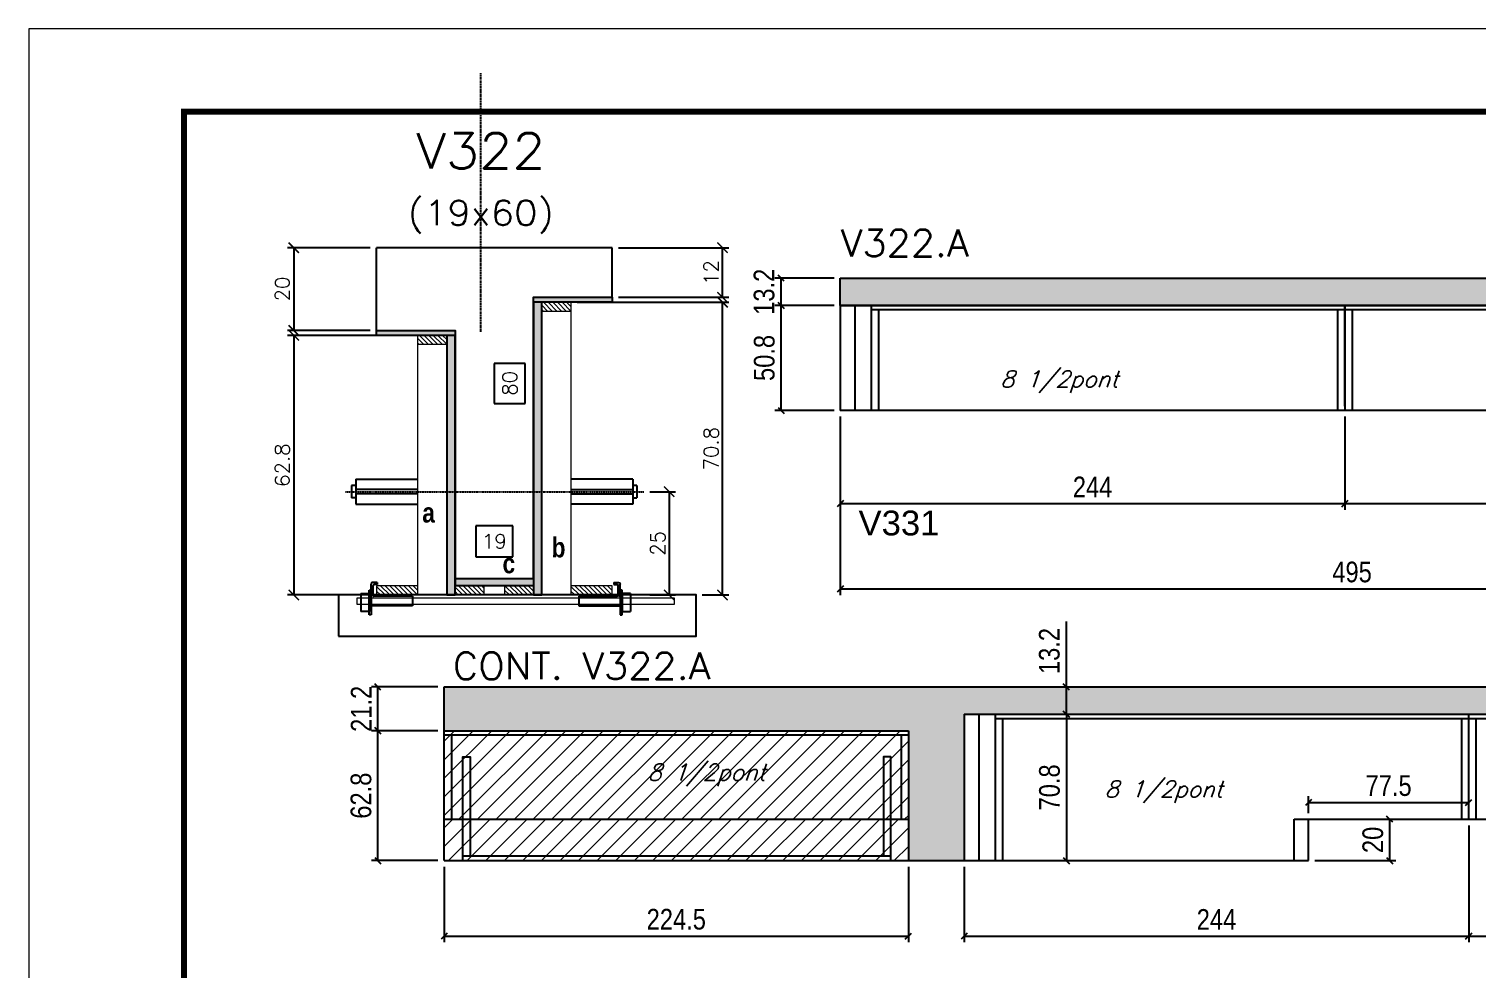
# Model space of a CAD drawing. Extents: x 137137 to 143418, y 10464 to 34486.
# Drawn here: x 140307 to 141008, y 23694 to 24149 of the extents above; entities that cross this region are included whole.
import ezdxf
from ezdxf.enums import TextEntityAlignment as Align

# ---------------------------------------------------------------- set-up
doc = ezdxf.new("R2010")
doc.units = 0
doc.linetypes.add('DASHED', pattern=[0.75, 0.5, -0.25])
doc.linetypes.add('HIDDEN', pattern=[0.375, 0.25, -0.125])
for name, color, linetype in [('5', 5, 'Continuous'), ('barrote', 251, 'Continuous'), ('COTA', 241, 'Continuous'), ('Cota Seção (2x)', 4, 'Continuous'), ('detalhes', 4, 'Continuous'), ('Painéis', 200, 'Continuous'), ('presilha', 1, 'Continuous'), ('SARR_2.2x7', 40, 'Continuous'), ('SARR_3.5x7', 81, 'Continuous'), ('TENSOR', 3, 'Continuous'), ('texto', 7, 'Continuous'), ('Texto de Titulo', 7, 'Continuous'), ('Texto Qtd Sarr', 242, 'Continuous')]:
    doc.layers.add(name, color=color, linetype=linetype)
for name, color, linetype, lineweight in [('CONCRETO', 251, 'Continuous', 25), ('Folhas', 255, 'Continuous', 9), ('Hachura', 251, 'Continuous', 9), ('Madeira', 126, 'Continuous', 18), ('SARRAFO DE PRESSAO', 251, 'DASHED', 9), ('SCO-___-LAJ', 2, 'Continuous', 0), ('Texto Seção', 7, 'Continuous', 15)]:
    doc.layers.add(name, color=color, linetype=linetype, lineweight=lineweight)
doc.styles.add('COTA TECNICA', font='techl___.ttf', dxfattribs={"height": 10})
doc.styles.add('REGUA-120', font='ROMANS.shx', dxfattribs={"height": 15})
doc.styles.add('Romans', font='romans.shx')
doc.styles.get("Standard").update_dxf_attribs({"font": 'arial.ttf'})
doc.styles.add('TECNICA', font='techb___.ttf', dxfattribs={"height": 10})
doc.dimstyles.new('Cota Seção (2x)', dxfattribs={"dimtxt": 7, "dimasz": 5, "dimexe": 3, "dimexo": 3, "dimgap": 2, "dimtad": 3, "dimdec": 1, "dimlfac": 0.5, "dimzin": 12, "dimdsep": 46, "dimtxsty": 'Romans', "dimblk": 'ARCHTICK', "dimcen": 0, "dimclrd": 4, "dimclre": 4, "dimclrt": 1, "dimadec": 1, "dimazin": 3, "dimtfac": 1, "dimtdec": 1, "dimtmove": 0, "dimatfit": 3, "dimldrblk": 'OBLIQUE', "dimfxl": 1, "dimtolj": 1, "dimtzin": 12, "dimarcsym": 0})
doc.dimstyles.new('Cota Seção interna', dxfattribs={"dimtxt": 7, "dimasz": 6, "dimexe": 0.18, "dimexo": 2, "dimgap": -4, "dimtad": 3, "dimdec": 1, "dimlfac": 0.5, "dimzin": 12, "dimdsep": 46, "dimtxsty": 'Romans', "dimblk": 'ARCHTICK', "dimcen": 0.09, "dimse1": 1, "dimse2": 1, "dimsd1": 1, "dimsd2": 1, "dimclrd": 180, "dimclre": 5, "dimclrt": 1, "dimadec": 0, "dimazin": 3, "dimtfac": 1, "dimtdec": 1, "dimtofl": 0, "dimtmove": 0, "dimatfit": 3, "dimldrblk": 'ARCHTICK', "dimfxl": 1, "dimtolj": 1, "dimtzin": 0, "dimarcsym": 0})
doc.dimstyles.new('PAINEL', dxfattribs={"dimtxt": 10, "dimasz": 3, "dimexe": 3, "dimexo": 3, "dimgap": 3, "dimtad": 1, "dimdec": 1, "dimzin": 12, "dimdsep": 46, "dimtxsty": 'COTA TECNICA', "dimblk1": 'OBLIQUE', "dimblk2": 'OBLIQUE', "dimsah": 1, "dimcen": 0.9, "dimclrd": 4, "dimclre": 4, "dimclrt": 240, "dimadec": 1, "dimazin": 3, "dimtfac": 1, "dimtdec": 1, "dimtmove": 0, "dimatfit": 3, "dimfxl": 1, "dimtolj": 1, "dimtzin": 12, "dimarcsym": 0})
pattern_1 = [(50, (-1598.5, -8040.0258), (5.46554007, -0.47817257), [0.5715, -6.2865]), (355, (-1598.5, -8040.026), (-1.05730264, 5.73170536), [0.4572, -5.02921753]), (100.4514447, (-1598.0445, -8040.0656), (4.40823741, 5.25353256), [0.48570026, -5.34270734]), (46.1842, (-1598.5, -8038.502), (8.13237123, -1.26126984), [0.85725, -9.42975]), (96.6355576, (-1597.822, -8038.607), (7.12212402, 7.42278374), [0.7285507, -8.01406824]), (351.184151, (-1598.5, -8038.502), (7.122124, 7.42278374), [0.685799, -7.54379196]), (21, (-1597.738, -8038.8828), (4.54843174, -3.06795595), [0.5715, -6.2865]), (326, (-1597.738, -8038.883), (1.85406085, 5.52563898), [0.4572, -5.0292]), (71.451445, (-1597.359, -8039.1384), (6.40249258, 2.45768307), [0.48570026, -5.34269813]), (37.5, (-1598.5, -8040.0258), (0.092658098, 2.536651166), [0, -4.96824, 0, -5.1054, 0, -5.04825]), (7.5, (-1598.5, -8040.0258), (2.004589875, 3.005417245), [0, -2.91084, 0, -4.85394, 0, -1.92405]), (327.5, (-1600.1993, -8040.0258), (4.067717855, -0.17186232), [0, -1.905, 0, -5.9436, 0, -7.8867]), (317.5, (-1600.9613, -8040.0258), (4.44387544, 0.76279473), [0, -2.4765, 0, -3.94716, 0, -5.6007])]

# ---------------------------------------------------------------- blocks, each defined once
blk = doc.blocks.new('9999999999')
at = {"layer": 'Folhas'}
blk.add_lwpolyline([(98138.98, 34190.21), (99623.98, 34190.21), (99623.98, 35240.21), (98138.98, 35240.21)], close=True, dxfattribs=at)
at = {"layer": 'Folhas', "color": 30, "const_width": 3}
blk.add_lwpolyline([(98213.98, 34230.21), (99583.98, 34230.21), (99583.98, 35200.21), (98213.98, 35200.21)], close=True, dxfattribs=at)
blk = doc.blocks.new('titulo1')
at = {"layer": 'Defpoints', "color": 252, "linetype": 'HIDDEN', "ltscale": 2}
blk.add_line((0, 0), (0, 125), dxfattribs=at)
at = {"layer": 'Defpoints', "style": 'Romans', "oblique": 15}
blk.add_attdef('FOLHA', text='', height=10, dxfattribs=at).set_placement((0, 15.58), align=Align.MIDDLE_CENTER)
at = {"layer": 'Texto Qtd Sarr', "color": 3, "style": 'Romans', "oblique": 15}
for tag, height, p in [('TITULO', 17, (0, 71.45)), ('SEÇÃO', 12, (0, 41.55))]:
    blk.add_attdef(tag, text='', height=height, dxfattribs=at).set_placement(p, align=Align.MIDDLE_CENTER)
blk = doc.blocks.new('*D1503')
at = {"layer": 'Cota Seção (2x)', "color": 180, "lineweight": -2, "transparency": 16777216}
for p, q in [((140547.34, 23986.82), (140532.34, 23986.82)), ((140532.34, 23986.82), (140532.34, 23967.49)), ((140547.34, 23967.49), (140547.34, 23986.82)), ((140532.34, 23967.49), (140547.34, 23967.49))]:
    blk.add_line(p, q, dxfattribs=at)
at = {"layer": 'Defpoints', "color": 0, "transparency": 16777216}
for p in [(140551.34, 24042.78), (140551.34, 24042.78), (140551.34, 23882.78)]:
    blk.add_point(p, dxfattribs=at)
at = {"layer": 'Cota Seção (2x)', "color": 1, "transparency": 16777216, "insert": (140539.84, 23977.16), "char_height": 7, "attachment_point": 5, "rotation": 90, "style": 'Romans'}
blk.add_mtext('\\A1;80', dxfattribs=at)
blk = doc.blocks.new('_ArchTick')
at = {"color": 0, "linetype": 'ByBlock', "const_width": 0.15}
blk.add_lwpolyline([(-0.5, -0.5), (0.5, 0.5)], dxfattribs=at)
blk = doc.blocks.new('PRESILHA METÁLICA 1')
at = {"layer": 'presilha'}
for p, q in [((0, 13), (6, 13)), ((0, 13), (0, 0)), ((6, 15.5), (7.5, 15.5)), ((6, -2.5), (6, 15.5)), ((6, 13), (6, 0)), ((7.5, 10.6), (7.5, 19.9)), ((7.5, 15.5), (7.5, -2.5)), ((12, 21), (8.6, 21)), ((9, 11.6), (9, 18.9)), ((12, 19.5), (9.6, 19.5)), ((37.5, 11), (9.6, 11)), ((12, 21), (12, 19.5)), ((37.5, 11), (37.5, 4.1)), ((6, 0), (0, 0)), ((37.5, 4.1), (7.5, 4.1)), ((7.5, -2.5), (6, -2.5))]:
    blk.add_line(p, q, dxfattribs=at)
for centre, radius, start, end in [((8.6, 19.9), 1.14, 90, 180), ((9.6, 18.9), 0.57, 90, 180), ((9.6, 11.6), 0.57, 180, 270)]:
    blk.add_arc(centre, radius, start, end, dxfattribs=at)
blk = doc.blocks.new('*D1504')
at = {"layer": 'Cota Seção (2x)', "color": 180, "lineweight": -2, "transparency": 16777216}
for p, q in [((140541.34, 23908.21), (140523.34, 23908.21)), ((140523.34, 23908.21), (140523.34, 23893.21)), ((140541.34, 23893.21), (140541.34, 23908.21)), ((140523.34, 23893.21), (140541.34, 23893.21))]:
    blk.add_line(p, q, dxfattribs=at)
at = {"layer": 'Defpoints', "color": 0, "transparency": 16777216}
for p in [(140551.34, 23889.21), (140513.34, 23874.78), (140551.34, 23874.78)]:
    blk.add_point(p, dxfattribs=at)
at = {"layer": 'Cota Seção (2x)', "color": 1, "transparency": 16777216, "insert": (140532.34, 23900.71), "char_height": 7, "attachment_point": 5, "style": 'Romans'}
blk.add_mtext('\\A1;19', dxfattribs=at)
blk = doc.blocks.new('*D1505')
at = {"layer": 'COTA', "color": 4, "lineweight": -2, "transparency": 16777216}
for p, q in [((140492.34, 24000.38), (140432.37, 24000.38)), ((140435.37, 24000.38), (140435.37, 23874.78)), ((140492.34, 23874.78), (140432.37, 23874.78))]:
    blk.add_line(p, q, dxfattribs=at)
at = {"layer": 'Defpoints', "color": 0, "transparency": 16777216}
for p in [(140495.34, 24000.38), (140435.37, 23874.78), (140495.34, 23874.78)]:
    blk.add_point(p, dxfattribs=at)
at = {"layer": 'COTA', "color": 4, "lineweight": -2, "transparency": 16777216, "xscale": 5, "yscale": 5, "zscale": 5}
for p, rotation in [((140435.37, 24000.38), 90), ((140435.37, 23874.78), 270)]:
    blk.add_blockref('_ArchTick', p, dxfattribs=dict(at, rotation=rotation))
at = {"layer": 'COTA', "color": 1, "transparency": 16777216, "insert": (140429.87, 23937.58), "char_height": 7, "attachment_point": 5, "rotation": 90, "style": 'Romans'}
blk.add_mtext('\\A1;62.8', dxfattribs=at)
blk = doc.blocks.new('_Oblique')
at = {"color": 0, "linetype": 'ByBlock', "lineweight": -2}
blk.add_line((-0.5, -0.5), (0.5, 0.5), dxfattribs=at)
blk = doc.blocks.new('*D1506')
at = {"layer": 'COTA', "color": 4, "lineweight": -2, "transparency": 16777216}
for p, q in [((140607.64, 23924.75), (140619.92, 23924.75)), ((140616.92, 23924.75), (140616.92, 23874.78)), ((140607.64, 23874.78), (140619.92, 23874.78))]:
    blk.add_line(p, q, dxfattribs=at)
at = {"layer": 'Defpoints', "color": 0, "transparency": 16777216}
for p in [(140604.64, 23924.75), (140604.64, 23874.78), (140616.92, 23874.78)]:
    blk.add_point(p, dxfattribs=at)
at = {"layer": 'COTA', "color": 4, "lineweight": -2, "transparency": 16777216, "xscale": 5, "yscale": 5, "zscale": 5}
for p, rotation in [((140616.92, 23924.75), 90), ((140616.92, 23874.78), 270)]:
    blk.add_blockref('_ArchTick', p, dxfattribs=dict(at, rotation=rotation))
at = {"layer": 'COTA', "color": 1, "transparency": 16777216, "insert": (140611.42, 23899.77), "char_height": 7, "attachment_point": 5, "rotation": 90, "style": 'Romans'}
blk.add_mtext('\\A1;25', dxfattribs=at)
blk = doc.blocks.new('*D1507')
at = {"layer": 'COTA', "color": 4, "lineweight": -2, "transparency": 16777216}
for p, q in [((140472.34, 24042.78), (140432.37, 24042.78)), ((140435.37, 24042.78), (140435.37, 24002.78)), ((140472.34, 24002.78), (140432.37, 24002.78))]:
    blk.add_line(p, q, dxfattribs=at)
at = {"layer": 'Defpoints', "color": 0, "transparency": 16777216}
for p in [(140475.34, 24042.78), (140435.37, 24002.78), (140475.34, 24002.78)]:
    blk.add_point(p, dxfattribs=at)
at = {"layer": 'COTA', "color": 4, "lineweight": -2, "transparency": 16777216, "xscale": 5, "yscale": 5, "zscale": 5}
for p, rotation in [((140435.37, 24042.78), 90), ((140435.37, 24002.78), 270)]:
    blk.add_blockref('_ArchTick', p, dxfattribs=dict(at, rotation=rotation))
at = {"layer": 'COTA', "color": 1, "transparency": 16777216, "insert": (140429.87, 24022.78), "char_height": 7, "attachment_point": 5, "rotation": 90, "style": 'Romans'}
blk.add_mtext('\\A1;20', dxfattribs=at)
blk = doc.blocks.new('*D1508')
at = {"layer": 'COTA', "color": 4, "lineweight": -2, "transparency": 16777216}
for p, q in [((140572.34, 24016.38), (140645.72, 24016.38)), ((140642.72, 23874.78), (140642.72, 24016.38)), ((140632.94, 23874.78), (140645.72, 23874.78))]:
    blk.add_line(p, q, dxfattribs=at)
at = {"layer": 'Defpoints', "color": 0, "transparency": 16777216}
for p in [(140569.34, 24016.38), (140642.72, 24016.38), (140629.94, 23874.78)]:
    blk.add_point(p, dxfattribs=at)
at = {"layer": 'COTA', "color": 4, "lineweight": -2, "transparency": 16777216, "xscale": 5, "yscale": 5, "zscale": 5}
for p, rotation in [((140642.72, 24016.38), 90), ((140642.72, 23874.78), 270)]:
    blk.add_blockref('_ArchTick', p, dxfattribs=dict(at, rotation=rotation))
at = {"layer": 'COTA', "color": 1, "transparency": 16777216, "insert": (140637.22, 23945.58), "char_height": 7, "attachment_point": 5, "rotation": 90, "style": 'Romans'}
blk.add_mtext('\\A1;70.8', dxfattribs=at)
blk = doc.blocks.new('*D1509')
at = {"layer": 'COTA', "color": 4, "lineweight": -2, "transparency": 16777216}
for p, q in [((140592.34, 24042.78), (140645.72, 24042.78)), ((140642.72, 24018.78), (140642.72, 24042.78)), ((140592.34, 24018.78), (140645.72, 24018.78))]:
    blk.add_line(p, q, dxfattribs=at)
at = {"layer": 'Defpoints', "color": 0, "transparency": 16777216}
for p in [(140589.34, 24042.78), (140642.72, 24042.78), (140589.34, 24018.78)]:
    blk.add_point(p, dxfattribs=at)
at = {"layer": 'COTA', "color": 4, "lineweight": -2, "transparency": 16777216, "xscale": 5, "yscale": 5, "zscale": 5}
for p, rotation in [((140642.72, 24042.78), 90), ((140642.72, 24018.78), 270)]:
    blk.add_blockref('_ArchTick', p, dxfattribs=dict(at, rotation=rotation))
at = {"layer": 'COTA', "color": 1, "transparency": 16777216, "insert": (140637.22, 24030.78), "char_height": 7, "attachment_point": 5, "rotation": 90, "style": 'Romans'}
blk.add_mtext('\\A1;12', dxfattribs=at)
blk = doc.blocks.new('*D1518')
at = {"layer": 'COTA', "color": 4, "linetype": 'ByBlock', "lineweight": -2, "transparency": 16777216}
for p, q in [((141003.61, 23763.3), (141003.61, 23706.75)), ((140759.61, 23743.3), (140759.61, 23706.75)), ((140759.61, 23709.75), (141003.61, 23709.75))]:
    blk.add_line(p, q, dxfattribs=at)
at = {"layer": 'Defpoints', "color": 0, "linetype": 'ByBlock', "transparency": 16777216}
for p in [(141003.61, 23766.3), (140759.61, 23746.3), (141003.61, 23709.75)]:
    blk.add_point(p, dxfattribs=at)
at = {"layer": 'COTA', "color": 4, "linetype": 'ByBlock', "lineweight": -2, "transparency": 16777216, "xscale": 3, "yscale": 3, "zscale": 3, "rotation": 180}
blk.add_blockref('_Oblique', (140759.61, 23709.75), dxfattribs=at)
at = {"layer": 'COTA', "color": 4, "linetype": 'ByBlock', "lineweight": -2, "transparency": 16777216, "xscale": 3, "yscale": 3, "zscale": 3}
blk.add_blockref('_Oblique', (141003.61, 23709.75), dxfattribs=at)
at = {"layer": 'COTA', "color": 240, "linetype": 'ByBlock', "transparency": 16777216, "insert": (140881.61, 23717.82), "char_height": 10, "attachment_point": 5, "style": 'COTA TECNICA'}
blk.add_mtext('\\A1;244', dxfattribs=at)
blk = doc.blocks.new('*D1520')
at = {"layer": 'COTA', "color": 4, "linetype": 'ByBlock', "lineweight": -2, "transparency": 16777216}
for p, q in [((140696.69, 24028.05), (140668.08, 24028.05)), ((140671.08, 24014.85), (140671.08, 24028.05)), ((140696.69, 24014.85), (140668.08, 24014.85))]:
    blk.add_line(p, q, dxfattribs=at)
at = {"layer": 'Defpoints', "color": 0, "linetype": 'ByBlock', "transparency": 16777216}
for p in [(140671.08, 24028.05), (140699.69, 24028.05), (140699.69, 24014.85)]:
    blk.add_point(p, dxfattribs=at)
at = {"layer": 'COTA', "color": 4, "linetype": 'ByBlock', "lineweight": -2, "transparency": 16777216, "xscale": 3, "yscale": 3, "zscale": 3}
for p, rotation in [((140671.08, 24028.05), 90), ((140671.08, 24014.85), 270)]:
    blk.add_blockref('_Oblique', p, dxfattribs=dict(at, rotation=rotation))
at = {"layer": 'COTA', "color": 240, "linetype": 'ByBlock', "transparency": 16777216, "insert": (140662.86, 24021.45), "char_height": 10, "attachment_point": 5, "rotation": 90, "style": 'COTA TECNICA'}
blk.add_mtext('\\A1;13.2', dxfattribs=at)
blk = doc.blocks.new('*D1522')
at = {"layer": 'COTA', "color": 4, "linetype": 'ByBlock', "lineweight": -2, "transparency": 16777216}
for p, q in [((140508.11, 23743.3), (140508.11, 23706.75)), ((140732.61, 23743.3), (140732.61, 23706.75)), ((140508.11, 23709.75), (140732.61, 23709.75))]:
    blk.add_line(p, q, dxfattribs=at)
at = {"layer": 'Defpoints', "color": 0, "linetype": 'ByBlock', "transparency": 16777216}
for p in [(140508.11, 23746.3), (140732.61, 23746.3), (140732.61, 23709.75)]:
    blk.add_point(p, dxfattribs=at)
at = {"layer": 'COTA', "color": 4, "linetype": 'ByBlock', "lineweight": -2, "transparency": 16777216, "xscale": 3, "yscale": 3, "zscale": 3, "rotation": 180}
blk.add_blockref('_Oblique', (140508.11, 23709.75), dxfattribs=at)
at = {"layer": 'COTA', "color": 4, "linetype": 'ByBlock', "lineweight": -2, "transparency": 16777216, "xscale": 3, "yscale": 3, "zscale": 3}
blk.add_blockref('_Oblique', (140732.61, 23709.75), dxfattribs=at)
at = {"layer": 'COTA', "color": 240, "linetype": 'ByBlock', "transparency": 16777216, "insert": (140620.36, 23717.86), "char_height": 10, "attachment_point": 5, "style": 'COTA TECNICA'}
blk.add_mtext('\\A1;224.5', dxfattribs=at)
blk = doc.blocks.new('*D1589')
at = {"layer": 'COTA', "color": 4, "lineweight": -2, "transparency": 16777216}
for p, q in [((140699.69, 23961.05), (140699.69, 23915.97)), ((140943.69, 23961.05), (140943.69, 23915.97)), ((140699.69, 23918.97), (140943.69, 23918.97))]:
    blk.add_line(p, q, dxfattribs=at)
at = {"layer": 'Defpoints', "color": 0, "transparency": 16777216}
for p in [(140699.69, 23964.05), (140943.69, 23964.05), (140943.69, 23918.97)]:
    blk.add_point(p, dxfattribs=at)
at = {"layer": 'COTA', "color": 4, "lineweight": -2, "transparency": 16777216, "xscale": 3, "yscale": 3, "zscale": 3, "rotation": 180}
blk.add_blockref('_Oblique', (140699.69, 23918.97), dxfattribs=at)
at = {"layer": 'COTA', "color": 4, "lineweight": -2, "transparency": 16777216, "xscale": 3, "yscale": 3, "zscale": 3}
blk.add_blockref('_Oblique', (140943.69, 23918.97), dxfattribs=at)
at = {"layer": 'COTA', "color": 240, "transparency": 16777216, "insert": (140821.69, 23927.04), "char_height": 10, "attachment_point": 5, "style": 'COTA TECNICA'}
blk.add_mtext('\\A1;244', dxfattribs=at)
blk = doc.blocks.new('*D1590')
at = {"layer": 'COTA', "color": 4, "lineweight": -2, "transparency": 16777216}
for p, q in [((140943.69, 23961.05), (140943.69, 23915.97)), ((141194.69, 23961.05), (141194.69, 23915.97)), ((140943.69, 23918.97), (141194.69, 23918.97))]:
    blk.add_line(p, q, dxfattribs=at)
at = {"layer": 'Defpoints', "color": 0, "transparency": 16777216}
for p in [(140943.69, 23964.05), (141194.69, 23964.05), (141194.69, 23918.97)]:
    blk.add_point(p, dxfattribs=at)
at = {"layer": 'COTA', "color": 4, "lineweight": -2, "transparency": 16777216, "xscale": 3, "yscale": 3, "zscale": 3, "rotation": 180}
blk.add_blockref('_Oblique', (140943.69, 23918.97), dxfattribs=at)
at = {"layer": 'COTA', "color": 4, "lineweight": -2, "transparency": 16777216, "xscale": 3, "yscale": 3, "zscale": 3}
blk.add_blockref('_Oblique', (141194.69, 23918.97), dxfattribs=at)
at = {"layer": 'COTA', "color": 240, "transparency": 16777216, "insert": (141069.19, 23927.08), "char_height": 10, "attachment_point": 5, "style": 'COTA TECNICA'}
blk.add_mtext('\\A1;251', dxfattribs=at)
blk = doc.blocks.new('*D1592')
at = {"layer": 'COTA', "color": 4, "lineweight": -2, "transparency": 16777216}
for p, q in [((140696.69, 24014.85), (140668.08, 24014.85)), ((140671.08, 23964.05), (140671.08, 24014.85)), ((140696.69, 23964.05), (140668.08, 23964.05))]:
    blk.add_line(p, q, dxfattribs=at)
at = {"layer": 'Defpoints', "color": 0, "transparency": 16777216}
for p in [(140671.08, 24014.85), (140699.69, 24014.85), (140699.69, 23964.05)]:
    blk.add_point(p, dxfattribs=at)
at = {"layer": 'COTA', "color": 4, "lineweight": -2, "transparency": 16777216, "xscale": 3, "yscale": 3, "zscale": 3}
for p, rotation in [((140671.08, 24014.85), 90), ((140671.08, 23964.05), 270)]:
    blk.add_blockref('_Oblique', p, dxfattribs=dict(at, rotation=rotation))
at = {"layer": 'COTA', "color": 240, "transparency": 16777216, "insert": (140662.95, 23989.45), "char_height": 10, "attachment_point": 5, "rotation": 90, "style": 'COTA TECNICA'}
blk.add_mtext('\\A1;50.8', dxfattribs=at)
blk = doc.blocks.new('*D1593')
at = {"layer": 'COTA', "color": 4, "lineweight": -2, "transparency": 16777216}
for p, q in [((140926.11, 23769.3), (140926.11, 23777.4)), ((141003.61, 23769.3), (141003.61, 23777.4)), ((140926.11, 23774.4), (141003.61, 23774.4))]:
    blk.add_line(p, q, dxfattribs=at)
at = {"layer": 'Defpoints', "color": 0, "transparency": 16777216}
for p in [(141003.61, 23774.4), (140926.11, 23766.3), (141003.61, 23766.3)]:
    blk.add_point(p, dxfattribs=at)
at = {"layer": 'COTA', "color": 4, "lineweight": -2, "transparency": 16777216, "xscale": 3, "yscale": 3, "zscale": 3, "rotation": 180}
blk.add_blockref('_Oblique', (140926.11, 23774.4), dxfattribs=at)
at = {"layer": 'COTA', "color": 4, "lineweight": -2, "transparency": 16777216, "xscale": 3, "yscale": 3, "zscale": 3}
blk.add_blockref('_Oblique', (141003.61, 23774.4), dxfattribs=at)
at = {"layer": 'COTA', "color": 240, "transparency": 16777216, "insert": (140964.86, 23782.51), "char_height": 10, "attachment_point": 5, "style": 'COTA TECNICA'}
blk.add_mtext('\\A1;77.5', dxfattribs=at)
blk = doc.blocks.new('*D1594')
at = {"layer": 'COTA', "color": 4, "lineweight": -2, "transparency": 16777216}
for p, q in [((140929.11, 23766.3), (140968.36, 23766.3)), ((140965.36, 23766.3), (140965.36, 23746.3)), ((140929.11, 23746.3), (140968.36, 23746.3))]:
    blk.add_line(p, q, dxfattribs=at)
at = {"layer": 'Defpoints', "color": 0, "transparency": 16777216}
for p in [(140926.11, 23766.3), (140926.11, 23746.3), (140965.36, 23746.3)]:
    blk.add_point(p, dxfattribs=at)
at = {"layer": 'COTA', "color": 4, "lineweight": -2, "transparency": 16777216, "xscale": 3, "yscale": 3, "zscale": 3}
for p, rotation in [((140965.36, 23766.3), 90), ((140965.36, 23746.3), 270)]:
    blk.add_blockref('_Oblique', p, dxfattribs=dict(at, rotation=rotation))
at = {"layer": 'COTA', "color": 240, "transparency": 16777216, "insert": (140957.26, 23756.3), "char_height": 10, "attachment_point": 5, "rotation": 90, "style": 'COTA TECNICA'}
blk.add_mtext('\\A1;20', dxfattribs=at)
blk = doc.blocks.new('*D1525')
at = {"layer": 'COTA', "color": 4, "lineweight": -2, "transparency": 16777216}
for p, q in [((140790.11, 23817.1), (140812.02, 23817.1)), ((140809.02, 23817.1), (140809.02, 23746.3)), ((140790.11, 23746.3), (140812.02, 23746.3))]:
    blk.add_line(p, q, dxfattribs=at)
at = {"layer": 'Defpoints', "color": 0, "transparency": 16777216}
for p in [(140787.11, 23817.1), (140787.11, 23746.3), (140809.02, 23746.3)]:
    blk.add_point(p, dxfattribs=at)
at = {"layer": 'COTA', "color": 4, "lineweight": -2, "transparency": 16777216, "xscale": 3, "yscale": 3, "zscale": 3}
for p, rotation in [((140809.02, 23817.1), 90), ((140809.02, 23746.3), 270)]:
    blk.add_blockref('_Oblique', p, dxfattribs=dict(at, rotation=rotation))
at = {"layer": 'COTA', "color": 240, "transparency": 16777216, "insert": (140800.89, 23781.7), "char_height": 10, "attachment_point": 5, "rotation": 90, "style": 'COTA TECNICA'}
blk.add_mtext('\\A1;70.8', dxfattribs=at)
blk = doc.blocks.new('*D1595')
at = {"layer": 'COTA', "color": 4, "lineweight": -2, "transparency": 16777216}
for p, q in [((140505.11, 23809.1), (140473.03, 23809.1)), ((140476.03, 23746.3), (140476.03, 23809.1)), ((140505.11, 23746.3), (140473.03, 23746.3))]:
    blk.add_line(p, q, dxfattribs=at)
at = {"layer": 'Defpoints', "color": 0, "transparency": 16777216}
for p in [(140476.03, 23809.1), (140508.11, 23809.1), (140508.11, 23746.3)]:
    blk.add_point(p, dxfattribs=at)
at = {"layer": 'COTA', "color": 4, "lineweight": -2, "transparency": 16777216, "xscale": 3, "yscale": 3, "zscale": 3}
for p, rotation in [((140476.03, 23809.1), 90), ((140476.03, 23746.3), 270)]:
    blk.add_blockref('_Oblique', p, dxfattribs=dict(at, rotation=rotation))
at = {"layer": 'COTA', "color": 240, "transparency": 16777216, "insert": (140467.91, 23777.7), "char_height": 10, "attachment_point": 5, "rotation": 90, "style": 'COTA TECNICA'}
blk.add_mtext('\\A1;62.8', dxfattribs=at)
blk = doc.blocks.new('*D1596')
at = {"layer": 'COTA', "color": 4, "lineweight": -2, "transparency": 16777216}
for p, q in [((140505.11, 23830.3), (140473.03, 23830.3)), ((140476.03, 23809.1), (140476.03, 23830.3)), ((140505.11, 23809.1), (140473.03, 23809.1))]:
    blk.add_line(p, q, dxfattribs=at)
at = {"layer": 'Defpoints', "color": 0, "transparency": 16777216}
for p in [(140476.03, 23830.3), (140508.11, 23830.3), (140508.11, 23809.1)]:
    blk.add_point(p, dxfattribs=at)
at = {"layer": 'COTA', "color": 4, "lineweight": -2, "transparency": 16777216, "xscale": 3, "yscale": 3, "zscale": 3}
for p, rotation in [((140476.03, 23830.3), 90), ((140476.03, 23809.1), 270)]:
    blk.add_blockref('_Oblique', p, dxfattribs=dict(at, rotation=rotation))
at = {"layer": 'COTA', "color": 240, "transparency": 16777216, "insert": (140467.97, 23819.7), "char_height": 10, "attachment_point": 5, "rotation": 90, "style": 'COTA TECNICA'}
blk.add_mtext('\\A1;21.2', dxfattribs=at)
blk = doc.blocks.new('*D1605')
at = {"layer": 'COTA', "color": 4, "lineweight": -2, "ltscale": 25, "transparency": 16777216}
for p, q in [((141003.61, 23763.3), (141003.61, 23706.75)), ((141156.11, 23763.3), (141156.11, 23706.75)), ((141003.61, 23709.75), (141156.11, 23709.75))]:
    blk.add_line(p, q, dxfattribs=at)
at = {"layer": 'Defpoints', "color": 0, "ltscale": 25, "transparency": 16777216}
for p in [(141003.61, 23766.3), (141156.11, 23766.3), (141156.11, 23709.75)]:
    blk.add_point(p, dxfattribs=at)
at = {"layer": 'COTA', "color": 4, "lineweight": -2, "ltscale": 25, "transparency": 16777216, "xscale": 3, "yscale": 3, "zscale": 3, "rotation": 180}
blk.add_blockref('_Oblique', (141003.61, 23709.75), dxfattribs=at)
at = {"layer": 'COTA', "color": 4, "lineweight": -2, "ltscale": 25, "transparency": 16777216, "xscale": 3, "yscale": 3, "zscale": 3}
blk.add_blockref('_Oblique', (141156.11, 23709.75), dxfattribs=at)
at = {"layer": 'COTA', "color": 240, "ltscale": 25, "transparency": 16777216, "insert": (141079.86, 23717.86), "char_height": 10, "attachment_point": 5, "style": 'COTA TECNICA'}
blk.add_mtext('\\A1;152.5', dxfattribs=at)
blk = doc.blocks.new('*D1524')
at = {"layer": 'COTA', "color": 4, "lineweight": -2, "ltscale": 25, "transparency": 16777216}
for p, q in [((140699.69, 23961.05), (140699.69, 23874.71)), ((141194.69, 23961.05), (141194.69, 23874.71)), ((140699.69, 23877.71), (141194.69, 23877.71))]:
    blk.add_line(p, q, dxfattribs=at)
at = {"layer": 'Defpoints', "color": 0, "ltscale": 25, "transparency": 16777216}
for p in [(140699.69, 23964.05), (141194.69, 23964.05), (141194.69, 23877.71)]:
    blk.add_point(p, dxfattribs=at)
at = {"layer": 'COTA', "color": 4, "lineweight": -2, "ltscale": 25, "transparency": 16777216, "xscale": 3, "yscale": 3, "zscale": 3, "rotation": 180}
blk.add_blockref('_Oblique', (140699.69, 23877.71), dxfattribs=at)
at = {"layer": 'COTA', "color": 4, "lineweight": -2, "ltscale": 25, "transparency": 16777216, "xscale": 3, "yscale": 3, "zscale": 3}
blk.add_blockref('_Oblique', (141194.69, 23877.71), dxfattribs=at)
at = {"layer": 'COTA', "color": 240, "ltscale": 25, "transparency": 16777216, "insert": (140947.19, 23885.85), "char_height": 10, "attachment_point": 5, "style": 'COTA TECNICA'}
blk.add_mtext('\\A1;495', dxfattribs=at)
blk = doc.blocks.new('*D1586')
at = {"layer": 'COTA', "color": 4, "lineweight": -2, "ltscale": 25, "transparency": 16777216}
for p, q in [((140809.02, 23830.3), (140809.02, 23862.03)), ((140762.61, 23830.3), (140812.02, 23830.3)), ((140809.02, 23817.1), (140809.02, 23830.3)), ((140762.61, 23817.1), (140812.02, 23817.1))]:
    blk.add_line(p, q, dxfattribs=at)
at = {"layer": 'Defpoints', "color": 0, "ltscale": 25, "transparency": 16777216}
for p in [(140759.61, 23830.3), (140809.02, 23830.3), (140759.61, 23817.1)]:
    blk.add_point(p, dxfattribs=at)
at = {"layer": 'COTA', "color": 4, "lineweight": -2, "ltscale": 25, "transparency": 16777216, "xscale": 3, "yscale": 3, "zscale": 3}
for p, rotation in [((140809.02, 23830.3), 90), ((140809.02, 23817.1), 270)]:
    blk.add_blockref('_Oblique', p, dxfattribs=dict(at, rotation=rotation))
at = {"layer": 'COTA', "color": 240, "ltscale": 25, "transparency": 16777216, "insert": (140800.8, 23847.67), "char_height": 10, "attachment_point": 5, "rotation": 90, "style": 'COTA TECNICA'}
blk.add_mtext('\\A1;13.2', dxfattribs=at)

msp = doc.modelspace()

# ---------------------------------------------------------------- hatches: boundary and pattern name
at = {"layer": 'COTA', "ltscale": 25}
h = msp.add_hatch(dxfattribs=at)
h.set_pattern_fill('AR-CONC', color=256, scale=0.03)
h.set_pattern_definition(pattern_1)
h.paths.add_polyline_path([(141705.69, 24028.05), (141281.69, 24028.05), (140699.69, 24028.05), (140699.69, 24014.85), (141194.69, 24014.85), (141194.69, 23964.05), (141213.69, 23964.05), (141213.69, 24006.85), (141461.69, 24006.85), (141705.69, 24006.85)])
h = msp.add_hatch(dxfattribs=at)
h.set_pattern_fill('AR-CONC', color=256, scale=0.03)
h.set_pattern_definition(pattern_1)
h.paths.add_polyline_path([(140759.61, 23817.1), (141156.11, 23817.1), (141156.11, 23766.3), (141175.11, 23766.3), (141175.11, 23817.1), (141659.11, 23817.1), (141659.11, 23830.3), (140508.11, 23830.3), (140508.11, 23809.1), (140732.61, 23809.1), (140732.61, 23746.3), (140759.61, 23746.3)])
at = {"layer": 'Hachura'}
h = msp.add_hatch(color=256, dxfattribs=at)
h.dxf.hatch_style = 1
h.paths.add_polyline_path([(140551.34, 24016.38), (140551.34, 24018.78), (140589.34, 24018.78), (140589.34, 24016.38)])
h = msp.add_hatch(color=256, dxfattribs=at)
h.dxf.hatch_style = 1
h.paths.add_polyline_path([(140555.34, 24016.38), (140551.34, 24016.38), (140551.34, 23874.78), (140555.34, 23874.78)])
h = msp.add_hatch(dxfattribs=at)
h.set_pattern_fill('ANSI31', color=256, scale=0.5, angle=270, style=0)
h.set_pattern_definition([(315, (163461.1576, 15708.7403), (1.12253202, 1.12253202), [])])
h.paths.add_polyline_path([(140555.34, 24011.98), (140555.34, 24016.38), (140569.34, 24016.38), (140569.34, 24011.98)])
h = msp.add_hatch(color=256, dxfattribs=at)
h.dxf.hatch_style = 1
h.paths.add_polyline_path([(140475.34, 24000.38), (140475.34, 24002.78), (140513.34, 24002.78), (140513.34, 24000.38)])
h = msp.add_hatch(dxfattribs=at)
h.set_pattern_fill('ANSI31', color=256, scale=0.5, angle=270, style=0)
h.set_pattern_definition([(315, (163401.1576, 15692.7403), (1.12253202, 1.12253202), [])])
h.paths.add_polyline_path([(140495.34, 23995.98), (140495.34, 24000.38), (140509.34, 24000.38), (140509.34, 23995.98)])
h = msp.add_hatch(color=256, dxfattribs=at)
h.dxf.hatch_style = 1
h.paths.add_polyline_path([(140513.34, 24000.38), (140509.34, 24000.38), (140509.34, 23874.78), (140513.34, 23874.78)])
h = msp.add_hatch(color=256, dxfattribs=at)
h.dxf.hatch_style = 1
h.paths.add_polyline_path([(140513.34, 23879.18), (140513.34, 23882.78), (140551.34, 23882.78), (140551.34, 23879.18)])
h = msp.add_hatch(dxfattribs=at)
h.set_pattern_fill('ANSI31', color=256, scale=0.5, angle=270, style=0)
h.set_pattern_definition([(315, (163367.1576, 15645.1403), (1.12253202, 1.12253202), [])])
h.paths.add_polyline_path([(140495.34, 23874.78), (140495.34, 23879.18), (140475.34, 23879.18), (140475.34, 23874.78)])
h = msp.add_hatch(dxfattribs=at)
h.set_pattern_fill('ANSI31', color=256, scale=0.5, angle=270, style=0)
h.set_pattern_definition([(315, (163469.9597, 15645.1403), (1.12253202, 1.12253202), [])])
h.paths.add_polyline_path([(140513.34, 23874.78), (140513.34, 23879.18), (140527.34, 23879.18), (140527.34, 23874.78)])
h = msp.add_hatch(dxfattribs=at)
h.set_pattern_fill('ANSI31', color=256, scale=0.5, angle=270, style=0)
h.set_pattern_definition([(315, (163469.9576, 15645.1403), (1.12253202, 1.12253202), [])])
h.paths.add_polyline_path([(140551.34, 23874.78), (140551.34, 23879.18), (140537.34, 23879.18), (140537.34, 23874.78)])
h = msp.add_hatch(dxfattribs=at)
h.set_pattern_fill('ANSI31', color=256, scale=0.5, angle=270, style=0)
h.set_pattern_definition([(315, (163461.1576, 15645.1403), (1.12253202, 1.12253202), [])])
h.paths.add_polyline_path([(140589.34, 23874.78), (140589.34, 23879.18), (140569.34, 23879.18), (140569.34, 23874.78)])
at = {"layer": 'Hachura', "linetype": 'ByBlock'}
h = msp.add_hatch(dxfattribs=at)
h.set_pattern_fill('ANSI31', color=256, scale=2)
h.set_pattern_definition([(45, (-1617.705, -8026.232), (-4.49012806, 4.49012806), [])])
h.paths.add_polyline_path([(140732.61, 23766.3), (140732.61, 23809.1), (140508.11, 23809.1), (140508.11, 23766.3)])
h.paths.add_polyline_path([(140598.62, 23779.71), (140666.24, 23779.71), (140671.74, 23795.68), (140604.12, 23795.68)], flags=24)
h = msp.add_hatch(dxfattribs=at)
h.set_pattern_fill('ANSI31', color=256, scale=2)
h.set_pattern_definition([(45, (-1598.5, -8040.026), (-4.49012806, 4.49012806), [])])
h.paths.add_polyline_path([(140732.61, 23766.3), (140508.11, 23766.3), (140508.11, 23746.3), (140732.61, 23746.3)])

# ---------------------------------------------------------------- linework, layer by layer
at = {"ltscale": 3}
for p, q in [((140465.34, 23930.75), (140465.34, 23918.75)), ((140465.34, 23930.75), (140495.34, 23930.75)), ((140599.34, 23930.75), (140569.34, 23930.75)), ((140599.34, 23930.75), (140599.34, 23918.75)), ((140463.34, 23927.75), (140463.34, 23921.75)), ((140465.34, 23927.75), (140463.34, 23927.75)), ((140495.34, 23925.75), (140465.34, 23925.75)), ((140495.34, 23923.75), (140465.34, 23923.75)), ((140569.34, 23925.75), (140599.34, 23925.75)), ((140569.34, 23923.75), (140599.34, 23923.75)), ((140601.34, 23927.75), (140599.34, 23927.75)), ((140601.34, 23927.75), (140601.34, 23921.75)), ((140465.34, 23921.75), (140463.34, 23921.75)), ((140465.34, 23918.75), (140495.34, 23918.75)), ((140599.34, 23918.75), (140569.34, 23918.75)), ((140599.34, 23921.75), (140601.34, 23921.75))]:
    msp.add_line(p, q, dxfattribs=at)
at = {"layer": 'barrote'}
msp.add_lwpolyline([(140456.97, 23854.78), (140629.94, 23854.78), (140629.94, 23874.78), (140456.97, 23874.78)], close=True, dxfattribs=at)
at = {"layer": 'CONCRETO'}
for p, q in [((140475.34, 24002.78), (140475.34, 24042.78)), ((140589.34, 24018.78), (140589.34, 24042.78))]:
    msp.add_line(p, q, dxfattribs=at)
for points in [[(140589.34, 24042.78), (140551.34, 24042.78), (140551.34, 24042.78), (140551.34, 24042.78), (140551.34, 24042.78), (140513.34, 24042.78), (140475.34, 24042.78)], [(140513.34, 24002.78), (140513.34, 23879.18), (140513.34, 23879.18), (140513.34, 23882.78), (140551.34, 23882.78), (140551.34, 24011.38), (140551.34, 24011.38), (140551.34, 24018.78)]]:
    msp.add_lwpolyline(points, dxfattribs=at)
at = {"layer": 'COTA', "linetype": 'ByBlock'}
for p, q in [((140699.69, 24014.85), (140699.69, 24028.05)), ((140699.69, 24028.05), (141281.69, 24028.05)), ((140699.69, 24014.85), (141194.69, 24014.85)), ((140508.11, 23830.3), (141659.11, 23830.3)), ((140508.11, 23809.1), (140508.11, 23830.3))]:
    msp.add_line(p, q, dxfattribs=at)
at = {"layer": 'COTA', "ltscale": 25}
msp.add_line((140732.61, 23746.3), (140759.61, 23746.3), dxfattribs=at)
at = {"layer": 'Madeira'}
for points in [[(140555.34, 24011.98), (140555.34, 24016.38), (140569.34, 24016.38), (140569.34, 24011.98)], [(140555.34, 24016.38), (140569.34, 24016.38), (140569.34, 23874.78), (140555.34, 23874.78)], [(140495.34, 23995.98), (140495.34, 24000.38), (140509.34, 24000.38), (140509.34, 23995.98)], [(140495.34, 24000.38), (140509.34, 24000.38), (140509.34, 23874.78), (140495.34, 23874.78)], [(140495.34, 23874.78), (140495.34, 23879.18), (140475.34, 23879.18), (140475.34, 23874.78)], [(140513.34, 23874.78), (140513.34, 23879.18), (140527.34, 23879.18), (140527.34, 23874.78)], [(140551.34, 23874.78), (140551.34, 23879.18), (140537.34, 23879.18), (140537.34, 23874.78)], [(140589.34, 23874.78), (140589.34, 23879.18), (140569.34, 23879.18), (140569.34, 23874.78)]]:
    msp.add_lwpolyline(points, close=True, dxfattribs=at)
at = {"layer": 'Painéis', "linetype": 'ByBlock'}
for p, q in [((141194.69, 24014.85), (140699.69, 24014.85)), ((140943.69, 23966.05), (140943.69, 24014.85)), ((140759.61, 23817.1), (141156.11, 23817.1)), ((140759.61, 23817.1), (140759.61, 23746.3)), ((141003.61, 23766.3), (141003.61, 23817.1)), ((140508.11, 23809.1), (140732.61, 23809.1)), ((140508.11, 23746.3), (140508.11, 23809.1)), ((140732.61, 23809.1), (140732.61, 23746.3)), ((140508.11, 23766.3), (140732.61, 23766.3)), ((140926.11, 23766.3), (141156.11, 23766.3)), ((140926.11, 23746.3), (140926.11, 23766.3)), ((140508.11, 23746.3), (140732.61, 23746.3)), ((140759.61, 23746.3), (140926.11, 23746.3))]:
    msp.add_line(p, q, dxfattribs=at)
at = {"layer": 'Painéis'}
for p, q in [((140699.69, 24014.85), (140699.69, 23964.05)), ((140943.69, 24014.85), (140943.69, 23964.05)), ((141194.69, 23964.05), (140699.69, 23964.05))]:
    msp.add_line(p, q, dxfattribs=at)
for points in [[(140551.34, 24016.38), (140551.34, 24018.78), (140589.34, 24018.78), (140589.34, 24016.38)], [(140555.34, 24016.38), (140551.34, 24016.38), (140551.34, 23874.78), (140555.34, 23874.78)], [(140475.34, 24000.38), (140475.34, 24002.78), (140513.34, 24002.78), (140513.34, 24000.38)], [(140513.34, 24000.38), (140509.34, 24000.38), (140509.34, 23874.78), (140513.34, 23874.78)], [(140513.34, 23879.18), (140513.34, 23882.78), (140551.34, 23882.78), (140551.34, 23879.18)]]:
    msp.add_lwpolyline(points, close=True, dxfattribs=at)
at = {"layer": 'SARR_2.2x7', "linetype": 'Continuous'}
for p, q in [((140706.67, 24014.85), (140706.67, 23964.05)), ((140943.69, 24012.65), (140714.67, 24012.65)), ((141179.69, 24012.65), (140943.69, 24012.65)), ((140766.61, 23817.1), (140766.61, 23746.3)), ((141003.61, 23814.9), (140774.61, 23814.9)), ((141141.11, 23814.9), (141003.61, 23814.9)), ((140732.61, 23806.9), (140508.11, 23806.9)), ((140919.11, 23746.3), (140919.11, 23766.3)), ((140919.11, 23766.3), (140926.11, 23766.3)), ((140724.11, 23748.5), (140517.11, 23748.5))]:
    msp.add_line(p, q, dxfattribs=at)
at = {"layer": 'SARR_3.5x7'}
for p, q in [((140714.67, 24014.85), (140714.67, 23964.05)), ((140718.17, 24012.65), (140718.17, 23964.05)), ((140940.19, 24012.65), (140940.19, 23964.05)), ((140947.19, 24012.65), (140947.19, 23964.05)), ((140774.61, 23817.1), (140774.61, 23746.3)), ((140778.11, 23814.9), (140778.11, 23746.3)), ((141000.11, 23814.9), (141000.11, 23766.3)), ((141007.11, 23814.9), (141007.11, 23766.3)), ((140511.61, 23806.9), (140511.61, 23766.3)), ((140729.11, 23806.9), (140729.11, 23766.3))]:
    msp.add_line(p, q, dxfattribs=at)
for points in [[(140517.11, 23746.3), (140517.11, 23796.5), (140520.61, 23796.5), (140520.61, 23748.5)], [(140724.11, 23746.3), (140724.11, 23796.5), (140720.61, 23796.5), (140720.61, 23748.5)]]:
    msp.add_lwpolyline(points, dxfattribs=at)
at = {"layer": 'SCO-___-LAJ', "color": 1}
msp.add_lwpolyline([(140465.98, 23873.45), (140619.28, 23873.45), (140619.28, 23870.25), (140465.98, 23870.25)], close=True, dxfattribs=at)
at = {"layer": 'TENSOR', "linetype": 'HIDDEN', "ltscale": 0.5}
msp.add_line((140460.34, 23924.75), (140604.64, 23924.75), dxfattribs=at)

# ---------------------------------------------------------------- block references
at = {"layer": 'presilha', "yscale": 0.6666666666666666, "zscale": 0.6666666666666666}
for p, xscale in [((140467.76, 23866.82), 0.6666666666666666), ((140598.21, 23866.82), -0.6666666666666666)]:
    msp.add_blockref('PRESILHA METÁLICA 1', p, dxfattribs=dict(at, xscale=xscale))
at = {"layer": 'SARRAFO DE PRESSAO', "color": 6, "linetype": 'ByBlock'}
msp.add_blockref('9999999999', (42168.31, -11091.6), dxfattribs=at)
at = {"layer": 'Texto Seção'}
ref = msp.add_blockref('titulo1', (140525.82, 24002.16), dxfattribs=at)
ref.add_attrib('TITULO', 'V322', dxfattribs={"layer": 'Texto de Titulo', "color": 7, "height": 17, "style": 'Romans', "width": 1.1}).set_placement((140525.82, 24089.66), align=Align.MIDDLE_CENTER)
ref.add_attrib('SEÇÃO', '(19x60)', dxfattribs={"layer": 'Texto de Titulo', "color": 7, "height": 12, "style": 'Romans', "width": 1.1}).set_placement((140525.82, 24059.66), align=Align.MIDDLE_CENTER)

# ---------------------------------------------------------------- texts
at = {"layer": '5', "linetype": 'Continuous'}
msp.add_text('V331', height=12, rotation=0.00004, dxfattribs=at).set_placement((140708.48, 23903.6))
at = {"layer": 'detalhes', "style": 'TECNICA'}
for s, p in [('a', (140497.51, 23909.81)), ('b', (140560.05, 23892.97)), ('c', (140536.32, 23885.28))]:
    msp.add_text(s, height=9.6, dxfattribs=at).set_placement(p)
at = {"layer": 'texto', "color": 2, "char_height": 8, "attachment_point": 5, "style": 'Romans'}
for insert in [(140805.55, 23977.94), (140634.99, 23787.7), (140856.05, 23779.59)]:
    msp.add_mtext('{\\Q19;\\C256;8 1/2pont}', dxfattribs=dict(at, insert=insert))
at = {"layer": 'Texto Seção', "style": 'REGUA-120', "width": 1.05}
for s, p in [('V322.A', (140699.85, 24038.52)), ('CONT. V322.A', (140512.27, 23833.98))]:
    msp.add_text(s, height=13, dxfattribs=at).set_placement(p)

# ---------------------------------------------------------------- dimensions: what is measured, and where the dimension line sits
at = {"layer": 'COTA'}
for base, p1, p2, dimstyle, picture, middle in [((140435.37, 24002.78), (140475.34, 24042.78), (140475.34, 24002.78), 'Cota Seção (2x)', '*D1507', (140435.37, 24022.78)), ((140642.72, 24042.78), (140589.34, 24018.78), (140589.34, 24042.78), 'Cota Seção (2x)', '*D1509', (140642.72, 24030.78)), ((140965.36, 23746.3), (140926.11, 23766.3), (140926.11, 23746.3), 'PAINEL', '*D1594', (140965.36, 23756.3))]:
    dim = msp.add_linear_dim(base=base, p1=p1, p2=p2, angle=90, dimstyle=dimstyle, dxfattribs=at)
    dim.commit()
    dim.dimension.update_dxf_attribs({"geometry": picture, "text_midpoint": middle, "dimtype": 160})
at = {"layer": 'COTA', "linetype": 'ByBlock'}
dim = msp.add_linear_dim(base=(140671.08, 24028.05), p1=(140699.69, 24014.85), p2=(140699.69, 24028.05), angle=90, dimstyle='PAINEL', dxfattribs=at)
dim.commit()
dim.dimension.update_dxf_attribs({"geometry": '*D1520', "text_midpoint": (140671.08, 24021.45), "dimtype": 160})
at = {"layer": 'COTA'}
for base, p1, p2, dimstyle, picture, middle in [((140642.72, 24016.38), (140629.94, 23874.78), (140569.34, 24016.38), 'Cota Seção (2x)', '*D1508', (140637.22, 23945.58)), ((140671.08, 24014.85), (140699.69, 23964.05), (140699.69, 24014.85), 'PAINEL', '*D1592', (140662.95, 23989.45)), ((140435.37, 23874.78), (140495.34, 24000.38), (140495.34, 23874.78), 'Cota Seção (2x)', '*D1505', (140429.87, 23937.58)), ((140616.92, 23874.78), (140604.64, 23924.75), (140604.64, 23874.78), 'Cota Seção (2x)', '*D1506', (140611.42, 23899.77)), ((140809.02, 23746.3), (140787.11, 23817.1), (140787.11, 23746.3), 'PAINEL', '*D1525', (140800.89, 23781.7)), ((140476.03, 23809.1), (140508.11, 23746.3), (140508.11, 23809.1), 'PAINEL', '*D1595', (140467.91, 23777.7))]:
    dim = msp.add_linear_dim(base=base, p1=p1, p2=p2, angle=90, dimstyle=dimstyle, dxfattribs=at)
    dim.commit()
    dim.dimension.update_dxf_attribs({"geometry": picture, "text_midpoint": middle})
for base, p1, p2, picture, middle in [((140943.69, 23918.97), (140699.69, 23964.05), (140943.69, 23964.05), '*D1589', (140821.69, 23927.04)), ((141003.61, 23774.4), (140926.11, 23766.3), (141003.61, 23766.3), '*D1593', (140964.86, 23782.51))]:
    dim = msp.add_linear_dim(base=base, p1=p1, p2=p2, dimstyle='PAINEL', dxfattribs=at)
    dim.commit()
    dim.dimension.update_dxf_attribs({"geometry": picture, "text_midpoint": middle})
at = {"layer": 'COTA', "ltscale": 25}
for base, p1, p2, picture, middle in [((141194.69, 23877.71), (140699.69, 23964.05), (141194.69, 23964.05), '*D1524', (140947.19, 23885.85)), ((141156.11, 23709.75), (141003.61, 23766.3), (141156.11, 23766.3), '*D1605', (141079.86, 23717.86))]:
    dim = msp.add_linear_dim(base=base, p1=p1, p2=p2, dimstyle='PAINEL', dxfattribs=at)
    dim.commit()
    dim.dimension.update_dxf_attribs({"geometry": picture, "text_midpoint": middle})
at = {"layer": 'COTA'}
dim = msp.add_linear_dim(base=(141194.69, 23918.97), p1=(140943.69, 23964.05), p2=(141194.69, 23964.05), dimstyle='PAINEL', override={"dimtmove": 1}, dxfattribs=at)
dim.commit()
dim.dimension.update_dxf_attribs({"geometry": '*D1590', "text_midpoint": (141069.19, 23927.08)})
at = {"layer": 'COTA', "ltscale": 25}
dim = msp.add_linear_dim(base=(140809.02, 23830.3), p1=(140759.61, 23817.1), p2=(140759.61, 23830.3), angle=90, dimstyle='PAINEL', dxfattribs=at)
dim.commit()
dim.dimension.update_dxf_attribs({"geometry": '*D1586', "text_midpoint": (140800.8, 23847.67)})
at = {"layer": 'COTA'}
dim = msp.add_linear_dim(base=(140476.03, 23830.3), p1=(140508.11, 23809.1), p2=(140508.11, 23830.3), angle=90, dimstyle='PAINEL', override={"dimtmove": 1}, dxfattribs=at)
dim.commit()
dim.dimension.update_dxf_attribs({"geometry": '*D1596', "text_midpoint": (140476.03, 23819.7), "dimtype": 160})
at = {"layer": 'COTA', "linetype": 'ByBlock'}
dim = msp.add_linear_dim(base=(141003.61, 23709.75), p1=(140759.61, 23746.3), p2=(141003.61, 23766.3), dimstyle='PAINEL', override={"dimtmove": 1}, dxfattribs=at)
dim.commit()
dim.dimension.update_dxf_attribs({"geometry": '*D1518', "text_midpoint": (140881.61, 23717.82)})
dim = msp.add_linear_dim(base=(140732.61, 23709.75), p1=(140508.11, 23746.3), p2=(140732.61, 23746.3), dimstyle='PAINEL', dxfattribs=at)
dim.commit()
dim.dimension.update_dxf_attribs({"geometry": '*D1522', "text_midpoint": (140620.36, 23717.86)})
at = {"layer": 'Cota Seção (2x)'}
dim = msp.add_linear_dim(base=(140551.34, 24042.78), p1=(140551.34, 23882.78), p2=(140551.34, 24042.78), angle=90, dimstyle='Cota Seção interna', dxfattribs=at)
dim.commit()
dim.dimension.update_dxf_attribs({"geometry": '*D1503', "text_midpoint": (140551.34, 23977.16), "dimtype": 160})
dim = msp.add_linear_dim(base=(140551.34, 23889.21), p1=(140513.34, 23874.78), p2=(140551.34, 23874.78), dimstyle='Cota Seção interna', dxfattribs=at)
dim.commit()
dim.dimension.update_dxf_attribs({"geometry": '*D1504', "text_midpoint": (140532.34, 23889.21), "dimtype": 160})

doc.saveas('drawing.dxf')
